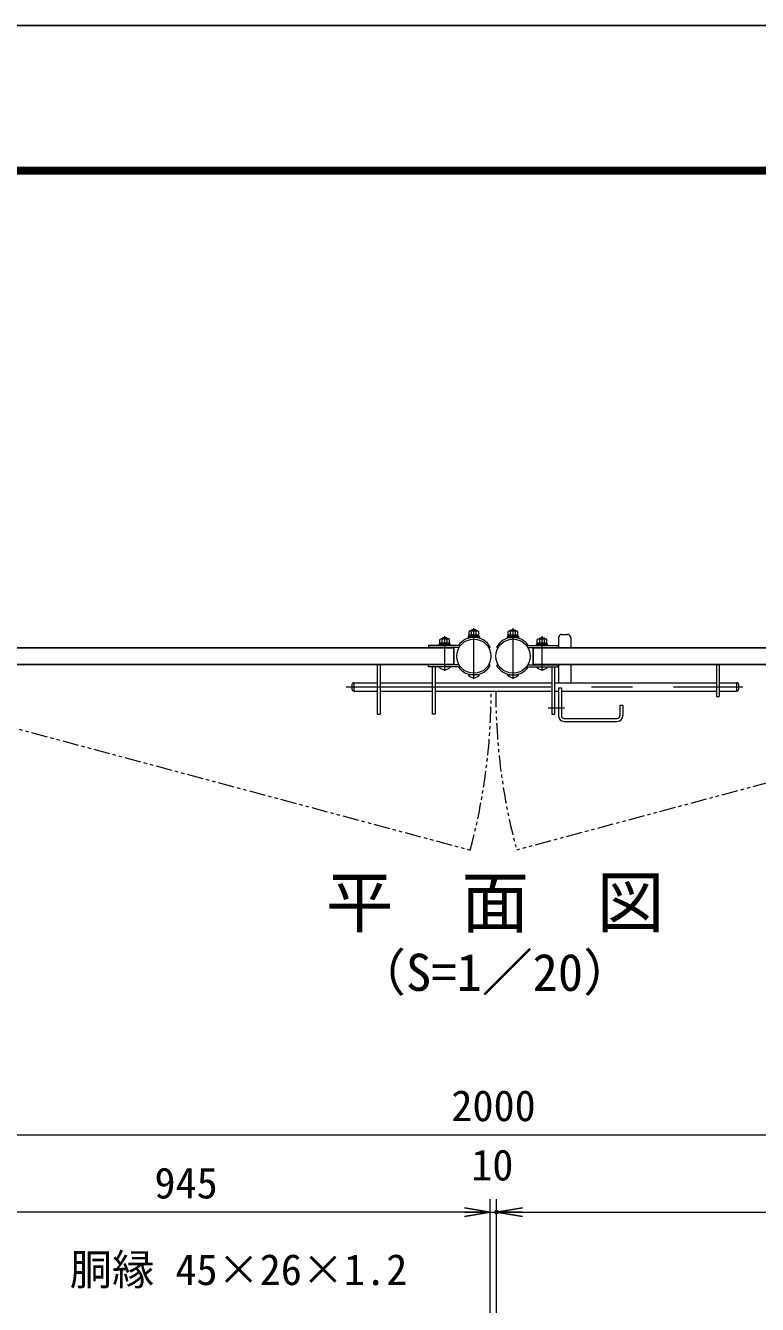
# Model space of a CAD drawing. Units: millimetres, scale not verified. Extents: x -4200 to 4200, y -2970 to 2970.
# Drawn here: x 978 to 2113, y 986 to 2970 of the extents above; entities that cross this region are included whole.
import ezdxf
from ezdxf.enums import TextEntityAlignment as Align

# ---------------------------------------------------------------- set-up
doc = ezdxf.new("R2010")
doc.units = ezdxf.units.MM
doc.header["$LTSCALE"] = 10
doc.header["$PDMODE"] = 32
doc.header["$PDSIZE"] = 5
doc.linetypes.add('USER1', pattern=[50.8, 31.75, -6.35, 6.35, -6.35])
doc.linetypes.add('USER2', pattern=[5, 2.5, -0.5, 0.5, -0.5, 0.5, -0.5])
for name, color, linetype, lineweight in [('0-0_D-TTL-TXT', 7, 'Continuous', 25), ('0-1_D-STR1', 1, 'Continuous', 25), ('0-2_D-STR3', 3, 'Continuous', 13), ('0-3_D-BMK', 2, 'USER1', 13), ('0-4_D-STR-DIM', 7, 'Continuous', 13), ('0-7_D-STR-TXT', 7, 'Continuous', 13), ('0-C_D-TTL', 2, 'Continuous', 25)]:
    doc.layers.add(name, color=color, linetype=linetype, lineweight=lineweight)
doc.layers.add('0-5_0', color=7, linetype='Continuous')
doc.layers.add('0-6_Defpoints', color=8, linetype='Continuous')
doc.styles.add('ＭＳ ゴシック', font='')
doc.styles.get('ＭＳ ゴシック').set_extended_font_data('MS Gothic')

# ---------------------------------------------------------------- blocks, each defined once
blk = doc.blocks.new('_Open')
at = {"layer": '0-5_0'}
blk.add_line((-10, 1.667), (0, 0), dxfattribs=at)
blk.add_lwpolyline([(-10, -1.667), (0, 0), (-10, 0)], dxfattribs=at)

msp = doc.modelspace()

# ---------------------------------------------------------------- linework, layer by layer
at = {"layer": '0-1_D-STR1'}
for p, q in [((810.1, 2004.61), (1642.1, 2004.61)), ((1642.1, 1978.61), (1642.1, 2004.61)), ((1765.1, 1978.61), (1765.1, 2004.61)), ((1765.1, 2004.61), (2597.1, 2004.61)), ((810.1, 1978.61), (1642.1, 1978.61)), ((1765.1, 1978.61), (2597.1, 1978.61))]:
    msp.add_line(p, q, dxfattribs=at)
at = {"layer": '0-2_D-STR3'}
for p, q in [((1665.5, 2024.31), (1680.9, 2024.31)), ((1665.5, 2022.31), (1665.5, 2024.31)), ((1665.7, 2024.31), (1665.7, 2030.11)), ((1680.7, 2024.31), (1665.7, 2024.31)), ((1678.98, 2030.81), (1667.44, 2030.81)), ((1669.2, 2030.81), (1669.2, 2031.71)), ((1669.45, 2024.31), (1669.45, 2030.11)), ((1676.4, 2032.51), (1670, 2032.51)), ((1670, 2030.81), (1670, 2032.51)), ((1676.4, 2030.81), (1676.4, 2032.51)), ((1677.2, 2031.71), (1676.4, 2032.51)), ((1676.95, 2024.31), (1676.95, 2030.11)), ((1677.2, 2030.81), (1677.2, 2031.71)), ((1680.7, 2024.31), (1680.7, 2030.11)), ((1680.9, 2022.31), (1680.9, 2024.31)), ((1741.7, 2024.31), (1726.3, 2024.31)), ((1726.3, 2022.31), (1726.3, 2024.31)), ((1726.5, 2024.31), (1726.5, 2030.11)), ((1726.5, 2024.31), (1741.5, 2024.31)), ((1728.23, 2030.81), (1739.77, 2030.81)), ((1730, 2031.71), (1730.8, 2032.51)), ((1730, 2030.81), (1730, 2031.71)), ((1730.25, 2024.31), (1730.25, 2030.11)), ((1730.8, 2032.51), (1737.2, 2032.51)), ((1730.8, 2030.81), (1730.8, 2032.51)), ((1737.2, 2030.81), (1737.2, 2032.51)), ((1737.75, 2024.31), (1737.75, 2030.11)), ((1738, 2030.81), (1738, 2031.71)), ((1741.5, 2024.31), (1741.5, 2030.11)), ((1741.7, 2022.31), (1741.7, 2024.31)), ((1809.5, 2025.41), (1818.5, 2025.41)), ((1603.05, 2008.31), (1603.05, 2005.11)), ((1649.37, 2008.31), (1603.05, 2008.31)), ((1650.28, 2005.11), (1603.05, 2005.11)), ((1620.35, 2011.91), (1635.75, 2011.91)), ((1620.35, 2009.91), (1620.35, 2011.91)), ((1620.35, 2009.91), (1635.75, 2009.91)), ((1620.55, 2011.91), (1620.55, 2017.71)), ((1635.55, 2011.91), (1620.55, 2011.91)), ((1633.83, 2018.41), (1622.29, 2018.41)), ((1624.05, 2018.41), (1624.05, 2019.11)), ((1624.3, 2011.91), (1624.3, 2017.71)), ((1631.25, 2019.91), (1624.85, 2019.91)), ((1624.85, 2018.41), (1624.85, 2019.91)), ((1631.25, 2018.41), (1631.25, 2019.91)), ((1632.05, 2019.11), (1631.25, 2019.91)), ((1631.8, 2011.91), (1631.8, 2017.71)), ((1632.05, 2018.41), (1632.05, 2019.11)), ((1635.55, 2011.91), (1635.55, 2017.71)), ((1635.75, 2009.91), (1635.75, 2011.91)), ((1665.5, 2022.31), (1680.9, 2022.31)), ((1698.6, 2005.81), (1696.42, 2004.59)), ((1708.6, 2005.81), (1710.79, 2004.59)), ((1741.7, 2022.31), (1726.3, 2022.31)), ((1756.92, 2005.11), (1804.15, 2005.11)), ((1757.84, 2008.31), (1804.15, 2008.31)), ((1786.85, 2011.91), (1771.45, 2011.91)), ((1771.45, 2009.91), (1771.45, 2011.91)), ((1786.85, 2009.91), (1771.45, 2009.91)), ((1771.65, 2011.91), (1771.65, 2017.71)), ((1771.65, 2011.91), (1786.65, 2011.91)), ((1773.38, 2018.41), (1784.92, 2018.41)), ((1775.15, 2019.11), (1775.95, 2019.91)), ((1775.15, 2018.41), (1775.15, 2019.11)), ((1775.4, 2011.91), (1775.4, 2017.71)), ((1775.95, 2019.91), (1782.35, 2019.91)), ((1775.95, 2018.41), (1775.95, 2019.91)), ((1782.35, 2018.41), (1782.35, 2019.91)), ((1782.9, 2011.91), (1782.9, 2017.71)), ((1783.15, 2018.41), (1783.15, 2019.11)), ((1786.65, 2011.91), (1786.65, 2017.71)), ((1786.85, 2009.91), (1786.85, 2011.91)), ((1804.15, 2008.31), (1804.15, 2005.11)), ((1804.5, 2020.41), (1804.5, 2004.61)), ((1823.5, 2020.41), (1823.5, 2004.61)), ((1527.7, 1978.61), (1527.7, 1901.41)), ((1603.05, 1974.91), (1603.05, 1978.11)), ((1650.28, 1978.11), (1603.05, 1978.11)), ((1649.37, 1974.91), (1603.05, 1974.91)), ((1608.7, 1974.91), (1608.7, 1901.41)), ((1637.05, 1974.91), (1619.05, 1974.91)), ((1622.4, 1978.31), (1622.92, 1978.61)), ((1622.4, 1978.11), (1622.4, 1978.31)), ((1633.7, 1978.31), (1633.18, 1978.61)), ((1633.7, 1978.11), (1633.7, 1978.31)), ((1698.6, 1977.41), (1696.42, 1978.63)), ((1708.6, 1977.41), (1710.79, 1978.63)), ((1756.92, 1978.11), (1804.15, 1978.11)), ((1757.84, 1974.91), (1804.15, 1974.91)), ((1770.15, 1974.91), (1788.15, 1974.91)), ((1773.5, 1978.31), (1774.02, 1978.61)), ((1773.5, 1978.11), (1773.5, 1978.31)), ((1784.8, 1978.31), (1784.28, 1978.61)), ((1784.8, 1978.11), (1784.8, 1978.31)), ((1794, 1978.61), (1794, 1978.11)), ((1798.5, 1978.61), (1798.5, 1978.11)), ((1798.5, 1974.91), (1798.5, 1901.41)), ((1804.15, 1974.91), (1804.15, 1978.11)), ((1804.5, 1978.61), (1804.5, 1950.41)), ((1823.5, 1978.61), (1823.5, 1950.41)), ((2049.5, 1978.61), (2049.5, 1928.91)), ((2054, 1978.61), (2054, 1928.91)), ((1484, 1947.41), (1484, 1940.41)), ((1487, 1950.41), (1523.2, 1950.41)), ((1487, 1950.41), (1487, 1937.41)), ((1527.7, 1950.41), (1608.7, 1950.41)), ((1613.2, 1950.41), (1794, 1950.41)), ((1682.2, 1962.51), (1664.2, 1962.51)), ((1667.55, 1962.51), (1667.55, 1963.06)), ((1678.85, 1962.51), (1678.85, 1963.06)), ((1725, 1962.51), (1743, 1962.51)), ((1728.35, 1962.51), (1728.35, 1963.06)), ((1739.65, 1962.51), (1739.65, 1963.06)), ((1798.5, 1950.41), (2049.5, 1950.41)), ((2054, 1950.41), (2081, 1950.41)), ((2081, 1950.41), (2081, 1937.41)), ((2084, 1947.41), (2084, 1940.41)), ((1487, 1937.41), (1523.2, 1937.41)), ((1527.7, 1937.41), (1608.7, 1937.41)), ((1613.2, 1937.41), (1794, 1937.41)), ((1798.5, 1937.41), (1804.5, 1937.41)), ((1804.5, 1942.41), (1804.5, 1899.41)), ((1804.5, 1942.41), (1809, 1942.41)), ((1809, 1942.41), (1809, 1899.41)), ((1809, 1937.41), (2049.5, 1937.41)), ((2049.5, 1928.91), (2054, 1928.91)), ((2054, 1937.41), (2081, 1937.41)), ((1900, 1915.41), (1900, 1899.41)), ((1900, 1915.41), (1904.5, 1915.41)), ((1904.5, 1915.41), (1904.5, 1899.41)), ((1813.5, 1894.91), (1895.5, 1894.91)), ((1813.5, 1890.41), (1895.5, 1890.41))]:
    msp.add_line(p, q, dxfattribs=at)
for points in [[(1677.2, 2031.71), (1669.2, 2031.71), (1670, 2032.51)], [(1730, 2031.71), (1738, 2031.71), (1737.2, 2032.51)], [(1632.05, 2019.11), (1624.05, 2019.11), (1624.85, 2019.91)], [(1775.15, 2019.11), (1783.15, 2019.11), (1782.35, 2019.91)], [(1523.2, 1978.61), (1523.2, 1901.41), (1527.7, 1901.41)], [(1613.2, 1974.91), (1613.2, 1901.41), (1608.7, 1901.41)], [(1794, 1974.91), (1794, 1901.41), (1798.5, 1901.41)]]:
    msp.add_lwpolyline(points, dxfattribs=at)
for points in [[(1637.05, 2009.91), (1637.05, 2008.31), (1619.05, 2008.31), (1619.05, 2009.91)], [(1682.2, 2022.31), (1682.2, 2020.71), (1664.2, 2020.71), (1664.2, 2022.31)], [(1725, 2022.31), (1725, 2020.71), (1743, 2020.71), (1743, 2022.31)], [(1770.15, 2009.91), (1770.15, 2008.31), (1788.15, 2008.31), (1788.15, 2009.91)]]:
    msp.add_lwpolyline(points, close=True, dxfattribs=at)
for centre in [(1673.2, 1991.61), (1734, 1991.61)]:
    msp.add_circle(centre, 26.6, dxfattribs=at)
for centre, radius, start, end in [((1667.58, 2027.96), 2.85, 48.86505, 131.13495), ((1673.2, 2020.41), 10.39, 68.85295, 111.14705), ((1678.83, 2027.96), 2.85, 48.83491, 131.16509), ((1728.38, 2027.96), 2.85, 48.83491, 131.16509), ((1734, 2020.41), 10.39, 68.85295, 111.14705), ((1739.63, 2027.96), 2.85, 48.86505, 131.13495), ((1809.5, 2020.41), 5, 90, 180), ((1818.5, 2020.41), 5, 0, 90), ((1622.43, 2015.56), 2.85, 48.86505, 131.13495), ((1628.05, 2008.01), 10.39, 68.85295, 111.14705), ((1633.68, 2015.56), 2.85, 48.83491, 131.16509), ((1673.2, 1991.61), 29.1, 29.2082, 144.97854), ((1734, 1991.61), 29.1, 35.02146, 150.7918), ((1773.53, 2015.56), 2.85, 48.83491, 131.16509), ((1779.15, 2008.01), 10.39, 68.85295, 111.14705), ((1784.78, 2015.56), 2.85, 48.86505, 131.13495), ((1628.05, 1983.03), 12.12, 222.07502, 317.92498), ((1625.23, 1971.9), 7, 106.71589, 113.81332), ((1625.23, 1971.9), 7, 66.18668, 73.28411), ((1630.88, 1971.96), 6.95, 106.90112, 113.9872), ((1630.88, 1971.96), 6.95, 66.0128, 73.09888), ((1673.2, 1991.61), 29.1, 215.02146, 330.7918), ((1734, 1991.61), 29.1, 209.2082, 324.97854), ((1779.15, 1983.03), 12.12, 222.07502, 317.92498), ((1776.33, 1971.96), 6.95, 106.90112, 113.9872), ((1776.33, 1971.96), 6.95, 66.0128, 73.09888), ((1781.98, 1971.9), 7, 106.71589, 113.81332), ((1781.98, 1971.9), 7, 66.18668, 73.28411), ((1487, 1947.41), 3, 90, 180), ((1673.2, 1970.63), 12.12, 222.07502, 317.92498), ((1734, 1970.63), 12.12, 222.07502, 317.92498), ((2081, 1947.41), 3, 0, 90), ((1487, 1940.41), 3, 180, 270), ((2081, 1940.41), 3, 270, 0), ((1813.5, 1899.41), 9, 180, 270), ((1813.5, 1899.41), 4.5, 180, 270), ((1895.5, 1899.41), 4.5, 270, 0), ((1895.5, 1899.41), 9, 270, 0)]:
    msp.add_arc(centre, radius, start, end, dxfattribs=at)
at = {"layer": '0-3_D-BMK'}
for p, q in [((1673.2, 1956.34), (1673.2, 2035.02)), ((1734, 1956.34), (1734, 2035.02)), ((1628.05, 1968.74), (1628.05, 2022.42)), ((1779.15, 1968.74), (1779.15, 2022.42)), ((1474.98, 1943.91), (2090.55, 1943.91)), ((1788.58, 1911.41), (1813.72, 1911.41))]:
    msp.add_line(p, q, dxfattribs=at)
at = {"layer": '0-3_D-BMK', "linetype": 'USER2'}
for p, q in [((745.44, 1937.87), (1667.46, 1690.82)), ((2661.76, 1937.87), (1739.75, 1690.82))]:
    msp.add_line(p, q, dxfattribs=at)
for centre, start, end in [((745.44, 1937.87), 345, 359.97183), ((2661.76, 1937.87), 180.02817, 195)]:
    msp.add_arc(centre, 954.67, start, end, dxfattribs=at)
at = {"layer": '0-4_D-STR-DIM'}
for p, q in [((743.6, 1248.9), (2663.6, 1248.9)), ((1698.6, 863.3), (1698.6, 1148.9)), ((1698.6, 863.3), (1698.6, 1148.9)), ((1708.6, 863.3), (1708.6, 1148.9)), ((1708.6, 863.3), (1708.6, 1148.9)), ((1658.6, 1128.9), (793.6, 1128.9)), ((1658.6, 1128.9), (1618.6, 1128.9)), ((1698.6, 1128.9), (1708.6, 1128.9)), ((1748.6, 1128.9), (2613.6, 1128.9)), ((1748.6, 1128.9), (1788.6, 1128.9))]:
    msp.add_line(p, q, dxfattribs=at)
at = {"layer": '0-6_Defpoints'}
msp.add_point((1708.6, 1128.9), dxfattribs=at)
at = {"layer": '0-C_D-TTL'}
for points in [[(-4200.18, 2970.19), (4199.82, 2970.19), (4199.82, -2969.81), (-4200.18, -2969.81)], [(-3930.18, 2750.19), (3929.82, 2750.19), (3929.82, -2749.81), (-3930.18, -2749.81)], [(-3927.68, 2747.69), (3927.32, 2747.69), (3927.32, -2747.31), (-3927.68, -2747.31)], [(-3925.18, 2745.19), (3924.82, 2745.19), (3924.82, -2744.81), (-3925.18, -2744.81)], [(-3922.68, 2742.69), (3922.32, 2742.69), (3922.32, -2742.31), (-3922.68, -2742.31)], [(-3920.18, 2740.19), (3919.82, 2740.19), (3919.82, -2739.81), (-3920.18, -2739.81)]]:
    msp.add_lwpolyline(points, close=True, dxfattribs=at)

# ---------------------------------------------------------------- block references
at = {"layer": '0-4_D-STR-DIM', "xscale": 4, "yscale": 4}
msp.add_blockref('_Open', (1698.6, 1128.9), dxfattribs=at)
msp.add_blockref('_Open', (1698.6, 1128.9), dxfattribs=at)
at = {"layer": '0-4_D-STR-DIM', "xscale": 4, "yscale": 4, "rotation": 180}
msp.add_blockref('_Open', (1708.6, 1128.9), dxfattribs=at)
msp.add_blockref('_Open', (1708.6, 1128.9), dxfattribs=at)

# ---------------------------------------------------------------- texts
at = {"layer": '0-0_D-TTL-TXT', "style": 'ＭＳ ゴシック'}
for s, height, p in [('平\u3000面\u3000図', 76.98, (1443.71, 1548.08)), ('（S=1／20）', 57.7, (1489.19, 1454.88))]:
    msp.add_text(s, height=height, dxfattribs=at).set_placement(p, align=Align.BOTTOM_LEFT)
at = {"layer": '0-4_D-STR-DIM', "style": 'ＭＳ ゴシック'}
for s, p in [('2000', (1638.35, 1255.65)), ('10', (1669.2, 1163.65)), ('945', (1177.63, 1135.65))]:
    msp.add_text(s, height=48.09, dxfattribs=at).set_placement(p, align=Align.BOTTOM_LEFT)
at = {"layer": '0-7_D-STR-TXT', "style": 'ＭＳ ゴシック'}
msp.add_text('胴縁 45×26×1.2', height=48.09, dxfattribs=at).set_placement((1046.19, 1001.26), align=Align.BOTTOM_LEFT)

doc.saveas('drawing.dxf')
